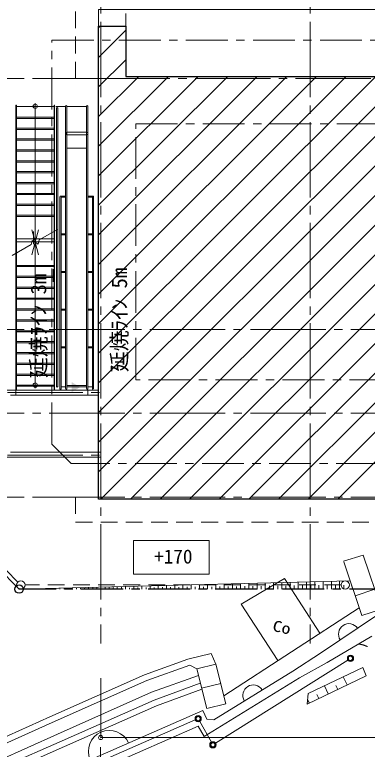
# Model space of a CAD drawing. Units: millimetres, scale not verified. Extents: x -56617 to 56645, y -39182 to 40051.
# Drawn here: x 8081 to 16497, y -22740 to -5188 of the extents above; entities that cross this region are included whole.
import ezdxf
from ezdxf.enums import TextEntityAlignment as Align

# ---------------------------------------------------------------- set-up
doc = ezdxf.new("R2010")
doc.units = ezdxf.units.MM
doc.header["$LTSCALE"] = 200
doc.header["$PDMODE"] = 32
doc.header["$PDSIZE"] = 100
for name, pattern in [('CHAIN1', [8, 5, -1, 1, -1]), ('CHAIN2', [12, 9, -1, 1, -1]), ('DASHED2', [3, 2, -1]), ('DOUBLE_CHAIN2', [12.8, 9, -1, 0.6, -0.6, 0.6, -1])]:
    doc.linetypes.add(name, pattern=pattern)
for name, color, linetype, lineweight in [('0-2_仕上', 4, 'Continuous', 9), ('0-8_寸法文字', 4, 'Continuous', 9), ('2-E_2-Eﾚｲﾔ', 4, 'Continuous', 9), ('3-0_通り芯', 7, 'CHAIN2', 18), ('3-3_建具', 7, 'Continuous', 18), ('3-4_その他1', 4, 'Continuous', 18), ('3-5_その他2', 6, 'DOUBLE_CHAIN2', 25), ('3-6_その他3', 6, 'CHAIN1', 25), ('3-C_ハッチ4', 3, 'CHAIN1', 18), ('3-E_中線', 4, 'Continuous', 9), ('3-F_太線', 3, 'Continuous', 18)]:
    doc.layers.add(name, color=color, linetype=linetype, lineweight=lineweight)
doc.styles.add('ＭＳ ゴシック', font='')
doc.styles.get('ＭＳ ゴシック').set_extended_font_data('MS Gothic')

msp = doc.modelspace()

# ---------------------------------------------------------------- linework, layer by layer
at = {"layer": '0-2_仕上'}
for p, q in [((16401.2, -18103.5), (15930.2, -18244.3)), ((16834.5, -19390.5), (16401.2, -18103.5)), ((16368.9, -19547.2), (15935.6, -18260.3)), ((13489.1, -19270.2), (14520.1, -18663.2)), ((15367.4, -19967), (14520.1, -18663.2)), ((16209.4, -19073.4), (16675, -18916.6)), ((14365.1, -20618.3), (13489.1, -19270.2)), ((16305.1, -19357.7), (13071.5, -21458.8)), ((16368.9, -19547.2), (16834.5, -19390.5)), ((16737.5, -19530.1), (15381.5, -20445.6)), ((16604.1, -20036.1), (15538.9, -20663.2)), ((12214.3, -20587.3), (12770.4, -20450.4)), ((12770.4, -20450.4), (12882.1, -20704.4)), ((15381.5, -20445.6), (14717.8, -20871.3)), ((11182.1, -20958.3), (12214.3, -20587.3)), ((12882.1, -20704.4), (12426.2, -20818.8)), ((16032.5, -20608.1), (12874.7, -22593.3)), ((12882.1, -20704.4), (13120.2, -21652.8)), ((15538.9, -20663.2), (14881.8, -21031.9)), ((11238, -21097.6), (12265, -20728.5)), ((12265, -20728.5), (12426.2, -20818.8)), ((12426.2, -20818.8), (12664.3, -21767.3)), ((14717.8, -20871.3), (12831.6, -22032.3)), ((15088.8, -21409.9), (16391.1, -20784.2)), ((16391.1, -20784.2), (16466.8, -20986.1)), ((8915.8, -21964.2), (11182.1, -20958.3)), ((12465.5, -20975.2), (11349.7, -21376.3)), ((14881.8, -21031.9), (12604.2, -22433.7)), ((16466.8, -20986.1), (15058.3, -21659.4)), ((16015.7, -21201.7), (15923.5, -21008.9)), ((8977, -22101.2), (11238, -21097.6)), ((12511.2, -21157.4), (11412.4, -21564.8)), ((12998.5, -21167.9), (12542.6, -21282.3)), ((15564.6, -21417.4), (15472.9, -21225.4)), ((15790.2, -21309.5), (15744.1, -21213.1)), ((11349.7, -21376.3), (9099.5, -22375)), ((11468.7, -21703.9), (12548, -21303.8)), ((15058.3, -21659.4), (15088.8, -21409.9)), ((11412.4, -21564.8), (9211, -22535.6)), ((15113.5, -21633), (15072.1, -21546.4)), ((15339.1, -21525.2), (15293.2, -21429.2)), ((9271.4, -22672.9), (11468.7, -21703.9)), ((13120.2, -21652.8), (12664.3, -21767.3)), ((12571.3, -21812.3), (5359.4, -24968.9)), ((12666.9, -22022.1), (12571.3, -21812.3)), ((3029.5, -24617.6), (8915.8, -21964.2)), ((3090.6, -24754.5), (8977, -22101.2)), ((12391.1, -22038.8), (10179.6, -23006.7)), ((12774.4, -22567.9), (12496.6, -22074.1)), ((12831.6, -22032.3), (12666.9, -22022.1)), ((12461.7, -22187.7), (5479.7, -25243.8)), ((12604.2, -22433.7), (12461.7, -22187.7)), ((9099.5, -22375), (3212.8, -25028.5)), ((9211, -22535.6), (-2454.6, -27660.3)), ((-2393.5, -27797.3), (9271.4, -22672.9))]:
    msp.add_line(p, q, dxfattribs=at)
for centre, radius in [((16096, -20568.2), 75), ((16096, -20568.2), 60), ((16096, -20568.2), 50), ((12459.8, -22008.7), 75), ((12459.8, -22008.7), 60), ((12459.8, -22008.7), 50), ((12811.2, -22633.2), 75), ((12811.2, -22633.2), 60), ((12811.2, -22633.2), 50)]:
    msp.add_circle(centre, radius, dxfattribs=at)
for centre, radius, start, end in [((16059.5, -19987.9), 250, 34.0268, 214.0268), ((13774.7, -21451.8), 250, 31.61223, 211.61223), ((10339.5, -22789.1), 500, 23.63924, 203.63924)]:
    msp.add_arc(centre, radius, start, end, dxfattribs=at)
at = {"layer": '0-8_寸法文字'}
for p, q in [((16295.5, -20223.8), (16287.7, -20222.4)), ((16303.1, -20225.3), (16295.5, -20223.8)), ((16310.5, -20226.7), (16303.1, -20225.3)), ((16317.7, -20228.1), (16310.5, -20226.7)), ((16324.8, -20229.6), (16317.7, -20228.1)), ((16331.7, -20231), (16324.8, -20229.6)), ((16338.5, -20232.5), (16331.7, -20231)), ((16345.1, -20234), (16338.5, -20232.5)), ((16351.6, -20235.5), (16345.1, -20234)), ((16358, -20237), (16351.6, -20235.5)), ((16364.2, -20238.5), (16358, -20237)), ((16370.4, -20240.1), (16364.2, -20238.5)), ((16376.4, -20241.6), (16370.4, -20240.1)), ((16382.3, -20243.2), (16376.4, -20241.6)), ((16388.1, -20244.8), (16382.3, -20243.2)), ((16393.9, -20246.4), (16388.1, -20244.8)), ((16399.5, -20248.1), (16393.9, -20246.4)), ((16405.1, -20249.8), (16399.5, -20248.1)), ((16410.6, -20251.5), (16405.1, -20249.8)), ((16416.1, -20253.2), (16410.6, -20251.5)), ((16421.5, -20254.9), (16416.1, -20253.2)), ((16426.8, -20256.7), (16421.5, -20254.9)), ((16432.1, -20258.6), (16426.8, -20256.7)), ((16437.4, -20260.4), (16432.1, -20258.6)), ((16442.7, -20262.3), (16437.4, -20260.4)), ((16447.9, -20264.2), (16442.7, -20262.3)), ((16453.2, -20266.2), (16447.9, -20264.2)), ((16458.4, -20268.2), (16453.2, -20266.2)), ((16463.6, -20270.3), (16458.4, -20268.2)), ((16468.8, -20272.3), (16463.6, -20270.3)), ((16474.1, -20274.5), (16468.8, -20272.3)), ((16479.3, -20276.7), (16474.1, -20274.5)), ((16484.6, -20278.9), (16479.3, -20276.7)), ((16490, -20281.2), (16484.6, -20278.9)), ((16495.4, -20283.5), (16490, -20281.2)), ((16500.8, -20285.8), (16495.4, -20283.5))]:
    msp.add_line(p, q, dxfattribs=at)
at = {"layer": '2-E_2-Eﾚｲﾔ'}
for p, q in [((16088, -18712.8), (8186.2, -18912.8)), ((13472.3, -18779), (13472.4, -18912.8)), ((13669, -18774), (13669, -18912.8)), ((13865.8, -18769), (13865.8, -18912.8)), ((14062.6, -18764.1), (14062.6, -18912.8)), ((14259.4, -18759.1), (14259.4, -18912.8)), ((14456.3, -18754.1), (14456.4, -18912.8)), ((14653.3, -18749.1), (14653.4, -18912.8)), ((14850.4, -18744.1), (14850.4, -18912.8)), ((15047.5, -18739.1), (15047.5, -18912.8)), ((15244.7, -18734.1), (15244.7, -18912.8)), ((15441.9, -18729.2), (15441.9, -18912.8)), ((15639.2, -18724.2), (15639.2, -18912.8)), ((15836.5, -18719.2), (15836.6, -18912.8)), ((16088, -18712.8), (16155.3, -18912.8)), ((8283.1, -18910.4), (8283.1, -18910.3)), ((8380.6, -18907.9), (8380.6, -18912.8)), ((8478.2, -18912.8), (8478.2, -18905.4)), ((8575.7, -18902.9), (8575.7, -18912.8)), ((8673.2, -18912.8), (8673.2, -18900.5)), ((8770.8, -18898), (8770.8, -18912.8)), ((8868.4, -18912.8), (8868.4, -18895.5)), ((8966, -18893.1), (8966, -18912.8)), ((9063.6, -18912.8), (9063.6, -18890.6)), ((9161.2, -18888.1), (9161.2, -18912.8)), ((9258.9, -18912.8), (9258.9, -18885.7)), ((9356.5, -18883.2), (9356.5, -18912.8)), ((9454.2, -18912.8), (9454.2, -18880.7)), ((9551.9, -18878.2), (9551.9, -18912.8)), ((9649.6, -18912.8), (9649.6, -18875.8)), ((9747.3, -18873.3), (9747.3, -18912.8)), ((9845.1, -18912.8), (9845.1, -18870.8)), ((9942.8, -18868.3), (9942.8, -18912.8)), ((10040.6, -18912.8), (10040.6, -18865.9)), ((10138.4, -18863.4), (10138.4, -18912.8)), ((10236.2, -18912.8), (10236.2, -18860.9)), ((10334, -18858.4), (10334, -18912.8)), ((10431.9, -18912.8), (10431.8, -18856)), ((10529.7, -18853.5), (10529.7, -18912.8)), ((10627.6, -18912.8), (10627.6, -18851)), ((10725.4, -18848.5), (10725.4, -18912.8)), ((10823.3, -18912.8), (10823.3, -18879.4)), ((10921.2, -18843.6), (10921.2, -18912.8)), ((11019.2, -18912.8), (11019.2, -18876.9)), ((11117.1, -18838.6), (11117.1, -18912.8)), ((11215.1, -18912.8), (11215.1, -18874.5)), ((11313, -18833.7), (11313, -18912.8)), ((11411, -18912.8), (11411, -18872)), ((11509, -18828.7), (11509, -18912.8)), ((11607.1, -18912.8), (11607.1, -18869.5)), ((11705.1, -18823.7), (11705.1, -18912.8)), ((11803.1, -18912.8), (11803.1, -18867)), ((11901.2, -18818.8), (11901.2, -18912.8)), ((11999.3, -18912.8), (11999.3, -18864.5)), ((12097.4, -18813.8), (12097.4, -18912.8)), ((12195.5, -18912.8), (12195.5, -18862.1)), ((12293.6, -18808.8), (12293.6, -18912.8)), ((12391.8, -18912.8), (12391.8, -18859.6)), ((12489.9, -18803.9), (12489.9, -18912.8)), ((12588.1, -18912.8), (12588.1, -18857.1)), ((12686.3, -18798.9), (12686.3, -18912.8)), ((12784.5, -18912.8), (12784.5, -18854.6)), ((12882.7, -18793.9), (12882.7, -18912.8)), ((12981, -18912.8), (12980.9, -18852.1)), ((13079.2, -18789), (13079.2, -18912.8)), ((13177.5, -18912.8), (13177.5, -18849.6)), ((13275.7, -18784), (13275.8, -18912.8)), ((13374.1, -18912.8), (13374, -18847.1)), ((13570.7, -18912.8), (13570.7, -18844.7)), ((13767.4, -18912.8), (13767.4, -18842.2)), ((13964.2, -18912.8), (13964.2, -18839.7)), ((14161, -18912.8), (14161, -18837.2)), ((14357.9, -18912.8), (14357.9, -18834.7)), ((14554.9, -18912.8), (14554.8, -18832.2)), ((14751.9, -18912.8), (14751.9, -18829.7)), ((14949, -18912.8), (14948.9, -18827.2)), ((15146.1, -18912.8), (15146.1, -18824.7)), ((15343.3, -18912.8), (15343.3, -18822.2)), ((15540.6, -18912.8), (15540.6, -18819.7)), ((15737.9, -18912.8), (15737.9, -18817.2)), ((15935.3, -18912.8), (15935.3, -18814.7))]:
    msp.add_line(p, q, dxfattribs=at)
at = {"layer": '3-0_通り芯'}
for p, q in [((10134.2, -559), (10134.2, -20212.8)), ((15134.2, -559), (15134.2, -20212.8)), ((4105.6, -6712.8), (9985.8, -6712.8)), ((9985.8, -6712.8), (42481.6, -6712.8)), ((4105.6, -12712.8), (19097.1, -12712.8)), ((7906.2, -14212.8), (10134.2, -14212.8)), ((4105.6, -14712.8), (42481.6, -14712.8)), ((7906.2, -15712.8), (10134.2, -15712.8)), ((4105.6, -16712.8), (42481.6, -16712.8))]:
    msp.add_line(p, q, dxfattribs=at)
at = {"layer": '3-3_建具', "linetype": 'DASHED2'}
for p, q in [((9534.2, -4512.8), (9534.2, -6712.8)), ((7306.2, -6712.8), (9529.4, -6712.8)), ((8156.2, -18743.7), (6139, -16726.5)), ((7306.2, -16712.8), (9534.2, -16712.8)), ((9534.2, -16712.8), (9534.2, -17312.8)), ((9534.2, -17312.8), (37734.2, -17312.8)), ((15872.2, -18814.4), (8326.9, -18814.4))]:
    msp.add_line(p, q, dxfattribs=at)
at = {"layer": '3-3_建具'}
for p, q in [((10734.2, -5462.8), (10734.2, -5162.8)), ((8119.6, -7347.8), (8107.6, -7347.8)), ((8107.6, -14282.8), (8107.6, -7347.8)), ((8119.6, -14147.8), (8119.6, -7347.8)), ((8569.6, -7302.8), (8569.6, -10626)), ((9019.6, -14147.8), (9019.6, -7347.8)), ((9031.6, -7347.8), (9019.6, -7347.8)), ((9031.6, -14147.8), (9031.6, -7347.8)), ((9019.6, -7377.8), (8119.6, -7377.8)), ((9294.6, -7377.8), (9061.6, -7377.8)), ((9077.6, -14070.8), (9077.6, -7424.8)), ((9111.6, -14070.8), (9111.6, -7424.8)), ((9294.6, -14120.8), (9294.6, -7377.8)), ((9328.6, -14120.8), (9328.6, -7377.8)), ((9794.6, -7377.8), (9328.6, -7377.8)), ((9794.6, -14120.8), (9794.6, -7377.8)), ((9828.6, -14120.8), (9828.6, -7377.8)), ((9019.6, -7637.8), (8119.6, -7637.8)), ((9019.6, -7667.8), (8119.6, -7667.8)), ((9019.6, -7897.8), (8119.6, -7897.8)), ((9111.6, -8252.8), (9111.6, -7802.8)), ((9019.6, -7927.8), (8119.6, -7927.8)), ((9794.6, -7997.8), (9328.6, -7997.8)), ((9794.6, -8057.8), (9328.6, -8057.8)), ((9019.6, -8157.8), (8119.6, -8157.8)), ((9019.6, -8187.8), (8119.6, -8187.8)), ((9019.6, -8417.8), (8119.6, -8417.8)), ((9794.6, -8377.8), (9328.6, -8377.8)), ((9019.6, -8447.8), (8119.6, -8447.8)), ((9019.6, -8677.8), (8119.6, -8677.8)), ((9019.6, -8707.8), (8119.6, -8707.8)), ((9019.6, -8937.8), (8119.6, -8937.8)), ((9019.6, -8967.8), (8119.6, -8967.8)), ((9019.6, -9197.8), (8119.6, -9197.8)), ((9019.6, -9227.8), (8119.6, -9227.8)), ((9019.6, -9457.8), (8119.6, -9457.8)), ((9019.6, -9487.8), (8119.6, -9487.8)), ((9161.6, -14124.2), (9161.6, -9537.7)), ((9294.6, -9524.1), (9175.2, -9524.1)), ((9188.8, -14124.2), (9188.8, -9537.7)), ((9294.6, -9551.3), (9188.8, -9551.3)), ((9948, -9524.1), (9828.6, -9524.1)), ((9934.4, -9551.3), (9828.6, -9551.3)), ((9934.4, -14120.8), (9934.4, -9537.7)), ((9961.6, -14120.8), (9961.6, -9537.7)), ((9019.6, -9717.8), (8119.6, -9717.8)), ((9019.6, -9747.8), (8119.6, -9747.8)), ((9019.6, -9977.8), (8119.6, -9977.8)), ((9019.6, -10007.8), (8119.6, -10007.8)), ((8569.6, -10626), (8489.2, -10326)), ((8569.6, -10626), (8650, -10326)), ((9104, -10317.4), (8667.1, -10569.7)), ((9294.6, -10424.1), (9188.8, -10424.1)), ((9294.6, -10451.3), (9188.8, -10451.3)), ((9934.4, -10424.1), (9828.6, -10424.1)), ((9934.4, -10451.3), (9828.6, -10451.3)), ((8472.2, -10682.2), (8019.6, -10943.5)), ((9019.6, -10540.3), (8119.6, -10540.3)), ((9019.6, -10615.3), (8119.6, -10615.3)), ((8569.6, -10626), (8489.2, -10926)), ((9019.6, -11177.8), (8119.6, -11177.8)), ((9019.6, -11207.8), (8119.6, -11207.8)), ((9294.6, -11324.1), (9188.8, -11324.1)), ((9294.6, -11351.3), (9188.8, -11351.3)), ((9934.4, -11324.1), (9828.6, -11324.1)), ((9934.4, -11351.3), (9828.6, -11351.3)), ((9019.6, -11437.8), (8119.6, -11437.8)), ((9019.6, -11467.8), (8119.6, -11467.8)), ((9019.6, -11697.8), (8119.6, -11697.8)), ((9019.6, -11727.8), (8119.6, -11727.8)), ((9019.6, -11957.8), (8119.6, -11957.8)), ((9019.6, -11987.8), (8119.6, -11987.8)), ((9019.6, -12217.8), (8119.6, -12217.8)), ((9019.6, -12247.8), (8119.6, -12247.8)), ((9294.6, -12224.1), (9188.8, -12224.1)), ((9294.6, -12251.3), (9188.8, -12251.3)), ((9934.4, -12224.1), (9828.6, -12224.1)), ((9934.4, -12251.3), (9828.6, -12251.3)), ((9019.6, -12477.8), (8119.6, -12477.8)), ((9019.6, -12507.8), (8119.6, -12507.8)), ((9019.6, -12737.8), (8119.6, -12737.8)), ((9019.6, -12767.8), (8119.6, -12767.8)), ((9019.6, -12997.8), (8119.6, -12997.8)), ((9019.6, -13027.8), (8119.6, -13027.8)), ((9294.6, -13124.1), (9188.8, -13124.1)), ((9294.6, -13151.3), (9188.8, -13151.3)), ((9934.4, -13124.1), (9828.6, -13124.1)), ((9934.4, -13151.3), (9828.6, -13151.3)), ((9019.6, -13257.8), (8119.6, -13257.8)), ((9019.6, -13287.8), (8119.6, -13287.8)), ((9019.6, -13517.8), (8119.6, -13517.8)), ((9019.6, -13547.8), (8119.6, -13547.8)), ((9019.6, -13777.8), (8119.6, -13777.8)), ((9019.6, -13807.8), (8119.6, -13807.8)), ((9019.6, -14037.8), (8119.6, -14037.8)), ((7856.2, -14162.8), (10084.2, -14162.8)), ((9019.6, -14067.8), (8119.6, -14067.8)), ((9294.6, -14077.8), (9188.8, -14077.8)), ((9794.6, -14047.8), (9328.6, -14047.8)), ((9794.6, -14077.8), (9328.6, -14077.8)), ((9934.4, -14077.8), (9828.6, -14077.8)), ((9828.6, -14162.8), (9828.6, -14282.8)), ((7976.2, -14282.8), (10084.2, -14282.8)), ((7856.2, -15762.8), (10134.2, -15762.8)), ((7976.2, -15642.8), (10134.2, -15642.8))]:
    msp.add_line(p, q, dxfattribs=at)
for points in [[(10084.2, -5462.8), (10084.2, -5062.8), (22722.1, -5062.8)], [(8667.1, -10569.7), (8639.6, -10672.2), (8499.7, -10579.8), (8472.2, -10682.2)], [(8569.6, -14112.8), (8569.6, -10626), (8650, -10926)]]:
    msp.add_lwpolyline(points, dxfattribs=at)
for centre in [(8569.6, -7377.8), (8569.6, -14037.8)]:
    msp.add_circle(centre, 50, dxfattribs=at)
for centre, radius, start, end in [((9311.6, -7377.8), 17, 0, 180), ((9811.6, -7377.8), 17, 0, 180), ((9094.6, -7424.8), 17, 0, 180), ((9328.6, -8027.8), 30, 90, 270), ((9794.6, -8027.8), 30, 270, 90), ((9175.2, -9537.7), 13.6, 0, 180), ((9948, -9537.7), 13.6, 0, 180), ((9094.6, -14070.8), 17, 180, 0), ((9175.2, -14124.2), 13.6, 180, 0), ((9311.6, -14120.8), 17, 180, 0), ((9811.6, -14120.8), 17, 180, 0), ((9948, -14120.8), 13.6, 180, 0)]:
    msp.add_arc(centre, radius, start, end, dxfattribs=at)
at = {"layer": '3-3_建具', "color": 8}
msp.add_solid([(9646, -14086.2), (9438.4, -13966.3), (9438.4, -14206)], dxfattribs=at)
msp.add_solid([(9646, -14086.2), (9438.4, -13966.3), (9438.4, -14206)], dxfattribs=at)
at = {"layer": '3-4_その他1', "color": 7}
msp.add_lwpolyline([(10919.2, -18554.5), (12719.2, -18554.5), (12719.2, -17754.5), (10919.2, -17754.5)], close=True, dxfattribs=at)
at = {"layer": '3-5_その他2', "color": 2, "linetype": 'Continuous'}
for points in [[(10084.2, -16762.8), (10084.2, -5462.8), (10734.2, -5462.8), (10734.2, -6662.8)], [(10734.2, -6662.8), (24584.2, -6662.8), (24584.2, -6162.8)], [(37184.2, -16242.8), (37184.2, -16762.8), (10084.2, -16762.8)]]:
    msp.add_lwpolyline(points, dxfattribs=at)
at = {"layer": '3-6_その他3'}
for p, q in [((8186.2, -18912.8), (5969.5, -16696.1)), ((39469.5, -18912.8), (8186.2, -18912.8))]:
    msp.add_line(p, q, dxfattribs=at)
at = {"layer": '3-6_その他3', "linetype": 'Continuous'}
msp.add_circle((8186.2, -18912.8), 100, dxfattribs=at)
at = {"layer": '3-C_ハッチ4'}
for p, q in [((8969.5, -5796.1), (25269.5, -5796.1)), ((8969.5, -15453.4), (8969.5, -5796.1)), ((36274.8, -13912.8), (10969.5, -13912.8)), ((9428.8, -15912.8), (8969.5, -15453.4)), ((37552.6, -15912.8), (9428.8, -15912.8))]:
    msp.add_line(p, q, dxfattribs=at)
msp.add_lwpolyline([(10969.5, -13912.8), (10969.5, -7796.1), (27269.5, -7796.1), (27269.5, 1363.4)], dxfattribs=at)
at = {"layer": '3-E_中線'}
for p, q in [((10084.2, -5500.4), (10121.8, -5462.8)), ((10084.2, -6207.5), (10734.2, -5557.5)), ((10084.2, -6914.6), (10734.2, -6264.6)), ((10084.2, -16107), (19528.4, -6662.8)), ((10084.2, -15399.9), (18821.3, -6662.8)), ((10084.2, -14692.8), (18114.2, -6662.8)), ((10084.2, -13985.7), (17407.1, -6662.8)), ((10084.2, -13278.6), (16700, -6662.8)), ((10084.2, -12571.5), (15992.9, -6662.8)), ((10084.2, -11864.4), (15285.8, -6662.8)), ((10084.2, -11157.3), (14578.7, -6662.8)), ((10084.2, -10450.2), (13871.6, -6662.8)), ((10084.2, -9743.1), (13164.5, -6662.8)), ((10084.2, -9036), (12457.3, -6662.8)), ((10084.2, -8328.8), (11750.2, -6662.8)), ((10084.2, -7621.7), (11043.1, -6662.8)), ((10135.5, -16762.8), (20235.5, -6662.8)), ((10842.6, -16762.8), (20942.6, -6662.8)), ((11549.7, -16762.8), (21649.7, -6662.8)), ((12256.8, -16762.8), (22356.8, -6662.8)), ((12963.9, -16762.8), (23063.9, -6662.8)), ((13671.1, -16762.8), (23771.1, -6662.8)), ((14378.2, -16762.8), (24478.2, -6662.8)), ((15085.3, -16762.8), (25184.2, -6663.9)), ((15792.4, -16762.8), (25184.2, -7371))]:
    msp.add_line(p, q, dxfattribs=at)
at = {"layer": '3-F_太線'}
for p, q in [((8532.2, -10670.2), (8532.2, -10370.2)), ((9000, -11567.6), (9000, -11267.6)), ((10134.2, -22459.1), (10134.2, -21037.4)), ((10134.2, -22459.1), (39134.2, -22459.1)), ((10128.5, -22690.8), (10128.5, -23290.8))]:
    msp.add_line(p, q, dxfattribs=at)
at = {"layer": '3-F_太線', "color": 4, "lineweight": 9}
for centre in [(8226.9, -18814.4), (15972.2, -18814.4)]:
    msp.add_circle(centre, 100, dxfattribs=at)
at = {"layer": '3-F_太線'}
msp.add_point((10134.2, -22459.1), dxfattribs=at)

# ---------------------------------------------------------------- texts
at = {"layer": '0-2_仕上', "style": 'ＭＳ ゴシック', "width": 1.2}
msp.add_text('Co', height=263.9, rotation=347.417, dxfattribs=at).set_placement((14201.1, -19984.5), align=Align.BOTTOM_LEFT)
at = {"layer": '3-4_その他1', "style": 'ＭＳ ゴシック'}
msp.add_text('+170', height=337.2, dxfattribs=at).set_placement((11407.5, -18403.2), align=Align.BOTTOM_LEFT)
at = {"layer": '3-F_太線', "color": 7, "style": 'ＭＳ ゴシック'}
for s, p in [('延焼ﾗｲﾝ 3m', (8942.4, -13873.9)), ('延焼ﾗｲﾝ 5m', (10872.5, -13730.9))]:
    msp.add_text(s, height=366.6, rotation=90, dxfattribs=at).set_placement(p, align=Align.BOTTOM_LEFT)

doc.saveas('drawing.dxf')
